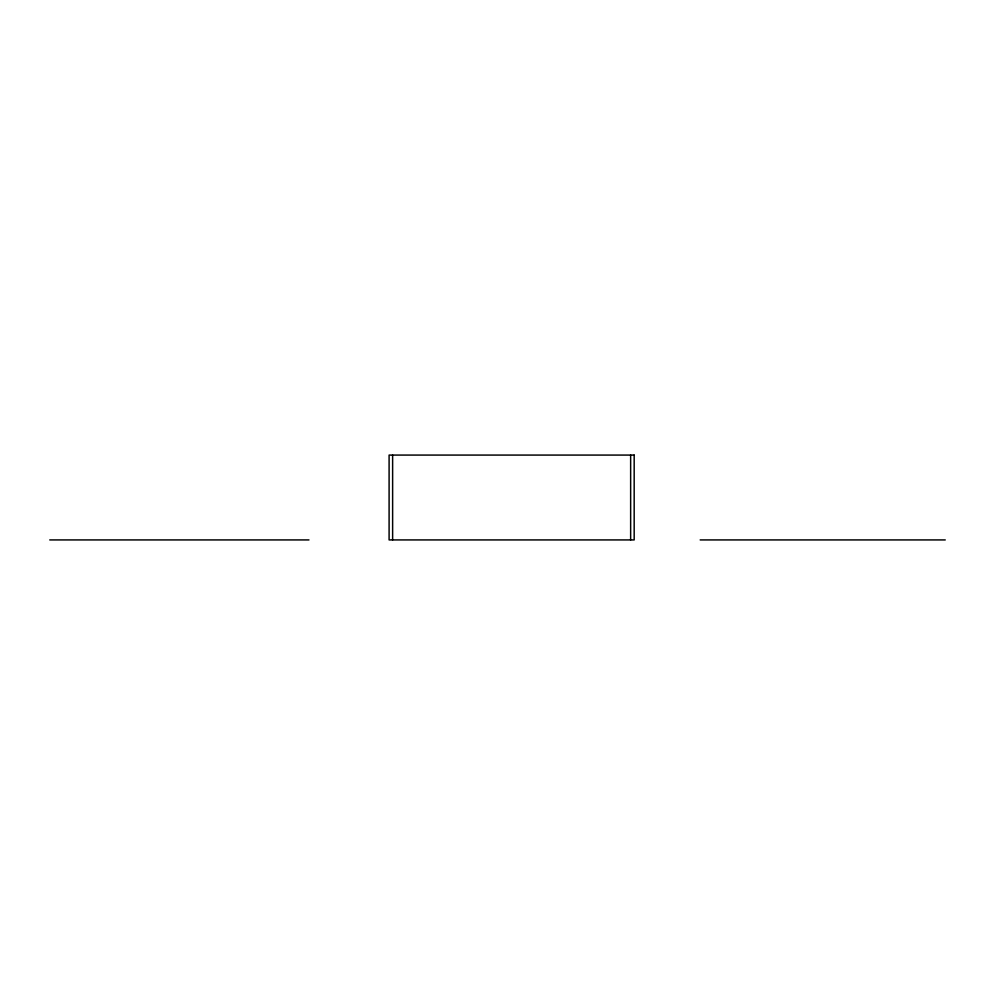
<?xml version="1.0" encoding="UTF-8"?>
<svg xmlns="http://www.w3.org/2000/svg" width="995" height="995" viewBox="0 0 995 995"><rect width="100%" height="100%" fill="white"/><g stroke="black" fill="none" stroke-linecap="round" stroke-linejoin="round"><path stroke-width="1.49" d="M49.75 539.924L308.972 539.924M700.169 539.924L945.25 539.924M630.643 455.076L630.643 539.924M392.627 455.076L392.627 539.924M634.176 455.076L389.095 455.076L389.095 539.924L634.176 539.924L634.176 455.076"/></g></svg>
